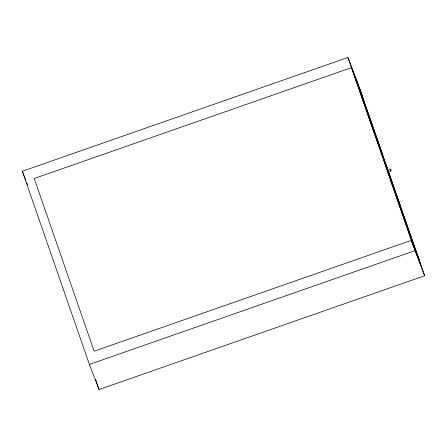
<?xml version="1.0" encoding="UTF-8"?>
<svg xmlns="http://www.w3.org/2000/svg" width="447" height="447" viewBox="0 0 447 447"><rect width="100%" height="100%" fill="white"/><g stroke="black" fill="none" stroke-linecap="round" stroke-linejoin="round"><path stroke-width="0.67" d="M22.35 171.251L347.939 57.473L357.617 82.561L424.65 275.749L99.061 389.527L89.383 364.439L22.35 171.251L25.825 180.258M89.383 364.439L414.967 250.661L424.65 275.749M387.208 169.407L384.007 160.344L387.946 171.346M386.867 168.268L387.191 169.206M387.856 171.251L387.096 169.296L388.437 172.983L386.716 168.011L387.063 168.826M389.348 175.453L388.795 173.833L389.6 176.179L388.504 173.112L388.627 173.436M378.52 144.124C377.257 140.565 379.609 147.247 378.548 144.252M382.716 156.266L382.61 155.908C383.733 159.216 381.565 152.874 382.448 155.5M378.52 144.118L378.732 144.75M382.33 155.148L382.565 155.779M390.723 169.027L391.321 170.586M361.148 92.73L351.465 67.642L34.218 178.504L94.144 351.202L411.391 240.341L421.068 265.429M354.32 75.465L357.801 84.489M362.271 95.976L358.835 87.07L377.151 139.85L380.587 148.762M359.69 89.456L379.469 145.588L376.48 137.844M389.996 169.877L390.393 170.905M371.904 126.155L375.391 135.178M377.586 141.364L373.122 129.798L352.365 69.972M381.621 151.74L378.318 143.18L400.573 206.358M377.821 142.135L378.084 142.856L377.916 142.386M379.576 146.728L382.61 154.589M378.905 145.281L379.654 147.387L379.391 146.661M379.928 148.242L380.81 150.79M381.369 152.729L381.151 152.164L383.336 158.462M382.967 156.986L383.571 158.741M383.023 157.232L380.844 150.957L381.358 152.31M383.208 157.679L383.565 158.651M387.359 169.156L390.393 177.018M388.767 173.218L391.801 181.08M396.55 195.646L399.584 203.508M393.421 188.17L396.902 197.2M401.719 209.665L398.283 200.759L416.598 253.538L420.035 262.45M399.137 203.145L418.917 259.277L415.928 251.532M411.011 238.86L414.492 247.884M26.82 182.834L27.563 184.762M386.001 165.859L384.778 162.35L386.56 167.424M387.951 171.352L388.136 171.86M388.052 171.81L389.298 175.336L387.962 171.553M386.8 168.228L387.018 168.698M378.475 143.995L378.318 143.599M387.627 169.625C387.258 168.597 388.141 171.117 387.672 169.743M377.737 141.9L377.05 140.185L378.615 144.454M381.33 152.215L381.47 152.617M389.393 174.425L386.711 167.044L388.231 171.413M356.829 81.533L377.849 142.252M416.749 254.231L395.176 192.048L390.712 180.487L412.285 242.671M376.888 139.542L377.642 141.721L377.547 141.319M375.798 136.721L379.967 148.415L378.486 144.191M347.939 57.473L414.967 250.661M95.63 379.637L99.061 389.527M378.285 143.509L378.408 143.845M382.353 155.221L382.498 155.634M377.391 140.939C377.039 139.861 377.788 142.09 377.352 140.755M386.191 166.407L386.526 167.407L385.744 165.094M386.996 168.737L386.878 168.357M390.751 170.955A1.307 0.33 -19.1 0 1 390.343 171.229M390.058 171.363A1.307 0.33 -19.1 0 1 389.739 171.486M389.069 169.262A1.307 0.33 -19.1 0 1 389.538 169.145M390.035 169.1A1.307 0.33 -19.1 0 1 390.231 169.156M391.153 180.772L391.89 183.102L389.745 176.805L391.153 180.772M388.348 171.469L388.666 172.38L388.348 171.469M381.045 151.399L379.754 148.13L381.861 153.74L381.034 151.421M383.777 159.411L382.883 157.093L383.777 159.411M389.136 175.079L388.432 173.134L389.482 176.124L389.136 175.079"/></g></svg>
